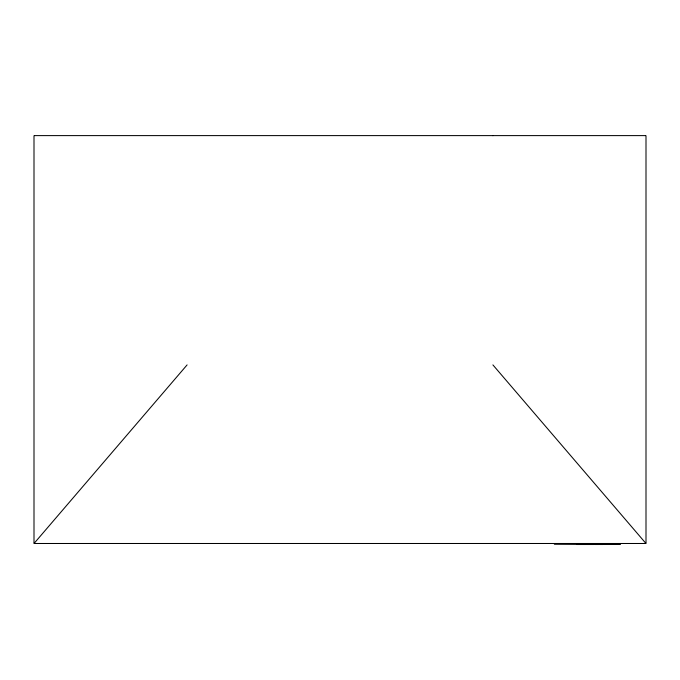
<?xml version="1.0" encoding="UTF-8"?>
<svg xmlns="http://www.w3.org/2000/svg" width="680" height="680" viewBox="0 0 680 680"><rect width="100%" height="100%" fill="white"/><g stroke="black" fill="none" stroke-linecap="round" stroke-linejoin="round"><path stroke-width="1.02" d="M554.242 543.873L620.373 544.051M620.449 544.034L554.327 543.873M34.408 543.031L34.127 543.362L187.094 364.905M34.264 135.609L645.736 135.609M493.119 135.609L492.66 135.609M34.425 543.49L645.575 543.49M576.7 544.51L586.432 544.51M586.865 544.51L593.716 544.51M594.83 544.51L598.63 544.51M599.428 544.51L602.837 544.51M492.906 364.905L645.873 543.362L645.583 543.039M646 135.915L646 543.065M34 135.915L34 543.065"/></g></svg>
